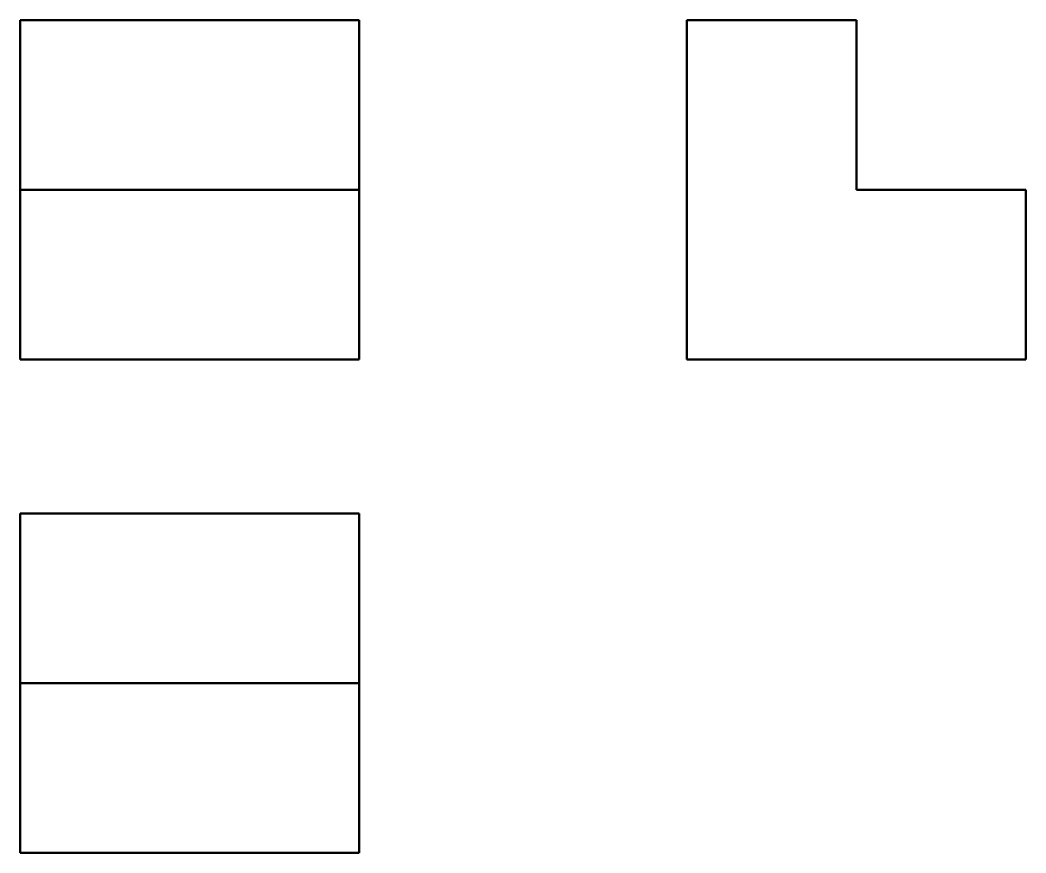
# Model space of a CAD drawing. Header units: millimetres. Extents: x 59 to 178, y 55 to 153.
import ezdxf

# ---------------------------------------------------------------- set-up
doc = ezdxf.new("R2010")
doc.units = ezdxf.units.MM
doc.layers.add('Visible (ISO)', color=7, linetype='Continuous', lineweight=50)

msp = doc.modelspace()

# ---------------------------------------------------------------- linework, layer by layer
at = {"layer": 'Visible (ISO)'}
for p, q in [((58.99, 153.44), (58.99, 133.44)), ((98.99, 153.44), (58.99, 153.44)), ((98.99, 153.44), (98.99, 133.44)), ((137.63, 153.44), (137.63, 113.44)), ((137.63, 153.44), (157.63, 153.44)), ((157.63, 153.44), (157.63, 133.44)), ((58.99, 133.44), (58.99, 113.44)), ((98.99, 133.44), (58.99, 133.44)), ((98.99, 133.44), (98.99, 113.44)), ((157.63, 133.44), (177.63, 133.44)), ((177.63, 133.44), (177.63, 113.44)), ((58.99, 113.44), (98.99, 113.44)), ((137.63, 113.44), (177.63, 113.44)), ((98.99, 95.25), (58.99, 95.25)), ((58.99, 95.25), (58.99, 75.25)), ((98.99, 75.25), (98.99, 95.25)), ((58.99, 75.25), (58.99, 55.25)), ((98.99, 75.25), (58.99, 75.25)), ((98.99, 75.25), (98.99, 55.25)), ((98.99, 55.25), (58.99, 55.25))]:
    msp.add_line(p, q, dxfattribs=at)

doc.saveas('drawing.dxf')
